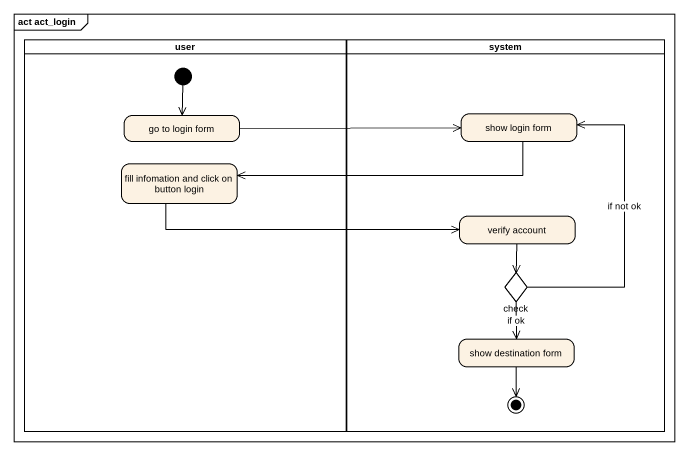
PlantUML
@startuml
mainframe act act_login
hide empty description
state user <<partition>> {
  state "go to login form" as go_to_login_form
  state "fill infomation and click on button login" as fill_infomation_and_click
  [*] --> go_to_login_form
}
state system <<partition>> {
  state "show login form" as show_login_form
  state "verify account" as verify_account
  state check <<choice>>
  state "show destination form" as show_destination_form
  show_destination_form --> [*]
}
go_to_login_form -right-> show_login_form
show_login_form -left-> fill_infomation_and_click
fill_infomation_and_click -right-> verify_account
verify_account --> check
check -up-> show_login_form : if not ok
check --> show_destination_form : if ok
@enduml
